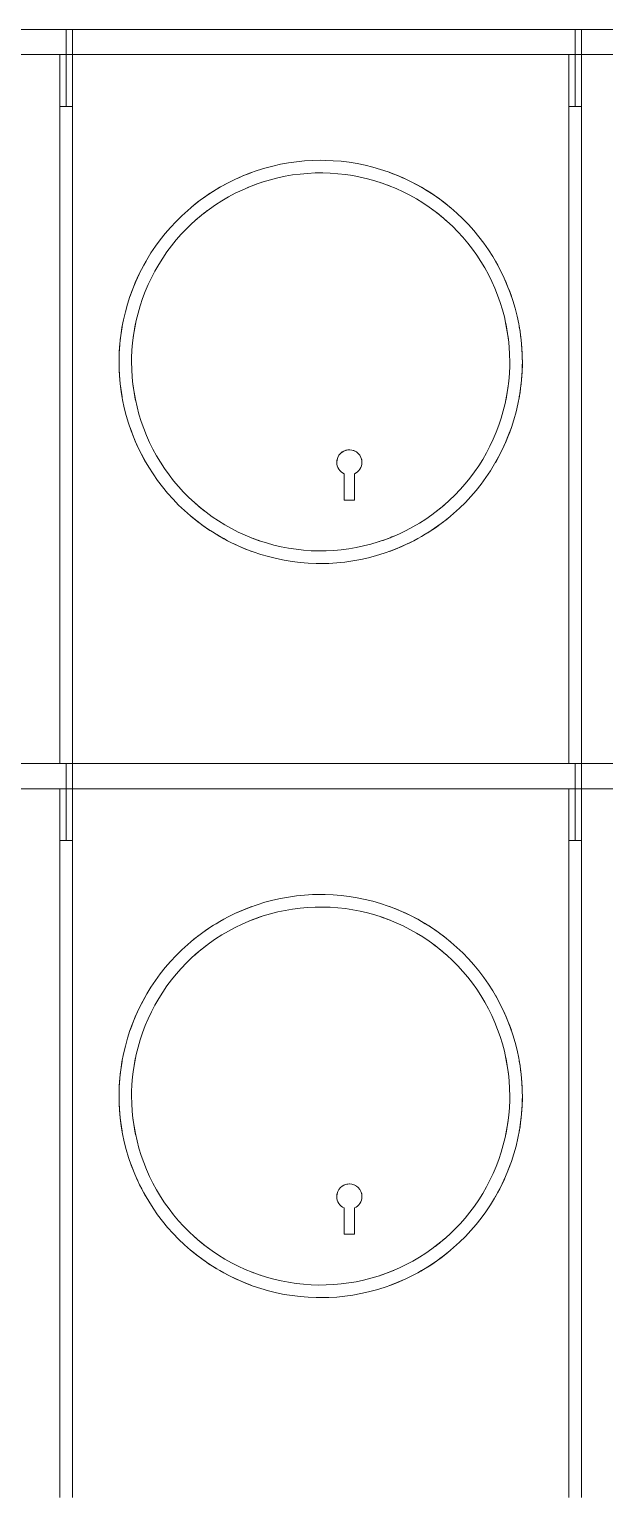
# Model space of a CAD drawing. Header units: metres. Extents: x -144 to 1000, y -717 to 29.
# Drawn here: x 220.979 to 221.269, y -654.906 to -654.166 of the extents above; entities that cross this region are included whole.
import ezdxf

# ---------------------------------------------------------------- set-up
doc = ezdxf.new("R2010")
doc.units = ezdxf.units.M
doc.layers.get('0').update_dxf_attribs({"color": 1})
doc.layers.add('E-ELEC-FIXT', color=7, linetype='Continuous', lineweight=9)

# ---------------------------------------------------------------- blocks, each defined once
blk = doc.blocks.new('ololo')
at = {"layer": 'E-ELEC-FIXT'}
for p, q in [((220.998, -654.16618), (220.74483, -654.16618)), ((220.998, -654.16618), (221.00118, -654.16618)), ((220.998, -654.17888), (220.998, -654.16618)), ((221.00118, -654.17888), (221.00118, -654.16618)), ((221.25435, -654.16618), (221.00118, -654.16618)), ((221.25435, -654.16618), (221.25753, -654.16618)), ((221.25435, -654.17888), (221.25435, -654.16618)), ((221.25753, -654.17888), (221.25753, -654.16618)), ((221.5107, -654.16618), (221.25753, -654.16618)), ((220.74483, -654.17888), (220.998, -654.17888)), ((220.99483, -654.20503), (220.99483, -654.17888)), ((221.00118, -654.17888), (220.998, -654.17888)), ((220.998, -654.17888), (220.998, -654.20503)), ((221.00118, -654.17888), (221.00118, -654.20503)), ((221.00118, -654.17888), (221.25435, -654.17888)), ((221.25118, -654.20503), (221.25118, -654.17888)), ((221.25753, -654.17888), (221.25435, -654.17888)), ((221.25435, -654.17888), (221.25435, -654.20503)), ((221.25753, -654.17888), (221.25753, -654.20503)), ((221.25753, -654.17888), (221.5107, -654.17888)), ((220.998, -654.20503), (220.99483, -654.20503)), ((220.99483, -654.53614), (220.99483, -654.20503)), ((221.00118, -654.20503), (220.998, -654.20503)), ((221.00118, -654.20503), (221.00118, -654.53614)), ((221.25435, -654.20503), (221.25118, -654.20503)), ((221.25118, -654.53614), (221.25118, -654.20503)), ((221.25753, -654.20503), (221.25435, -654.20503)), ((221.25753, -654.20503), (221.25753, -654.53614)), ((221.13802, -654.39018), (221.13802, -654.40136)), ((221.14324, -654.40136), (221.14324, -654.39018)), ((221.13802, -654.40344), (221.13802, -654.40136)), ((221.13802, -654.40136), (221.13802, -654.40344)), ((221.13802, -654.40344), (221.14324, -654.40344)), ((221.14324, -654.40344), (221.13802, -654.40344)), ((221.14324, -654.40136), (221.14324, -654.40344)), ((221.14324, -654.40344), (221.14324, -654.40136)), ((220.998, -654.53614), (220.74483, -654.53614)), ((220.998, -654.53614), (221.00118, -654.53614)), ((220.998, -654.54884), (220.998, -654.53614)), ((221.00118, -654.54884), (221.00118, -654.53614)), ((221.25435, -654.53614), (221.00118, -654.53614)), ((221.25435, -654.53614), (221.25753, -654.53614)), ((221.25435, -654.54884), (221.25435, -654.53614)), ((221.25753, -654.54884), (221.25753, -654.53614)), ((221.5107, -654.53614), (221.25753, -654.53614)), ((220.74483, -654.54884), (220.998, -654.54884)), ((220.99483, -654.57499), (220.99483, -654.54884)), ((221.00118, -654.54884), (220.998, -654.54884)), ((220.998, -654.54884), (220.998, -654.57499)), ((221.00118, -654.54884), (221.00118, -654.57499)), ((221.00118, -654.54884), (221.25435, -654.54884)), ((221.25118, -654.57499), (221.25118, -654.54884)), ((221.25753, -654.54884), (221.25435, -654.54884)), ((221.25435, -654.54884), (221.25435, -654.57499)), ((221.25753, -654.54884), (221.25753, -654.57499)), ((221.25753, -654.54884), (221.5107, -654.54884)), ((220.998, -654.57499), (220.99483, -654.57499)), ((220.99483, -654.9061), (220.99483, -654.57499)), ((221.00118, -654.57499), (220.998, -654.57499)), ((221.00118, -654.57499), (221.00118, -654.9061)), ((221.25435, -654.57499), (221.25118, -654.57499)), ((221.25118, -654.9061), (221.25118, -654.57499)), ((221.25753, -654.57499), (221.25435, -654.57499)), ((221.25753, -654.57499), (221.25753, -654.9061)), ((221.13802, -654.76014), (221.13802, -654.77132)), ((221.14324, -654.77132), (221.14324, -654.76014)), ((221.13802, -654.7734), (221.13802, -654.77132)), ((221.13802, -654.77132), (221.13802, -654.7734)), ((221.13802, -654.7734), (221.14324, -654.7734)), ((221.14324, -654.7734), (221.13802, -654.7734)), ((221.14324, -654.77132), (221.14324, -654.7734)), ((221.14324, -654.7734), (221.14324, -654.77132))]:
    blk.add_line(p, q, dxfattribs=at)
at = {"layer": 'E-ELEC-FIXT', "flags": 128}
for points in [[(221.12618, -654.23216), (221.12211, -654.23224), (221.11806, -654.23249), (221.11401, -654.23289), (221.10999, -654.23346), (221.10599, -654.23419), (221.10203, -654.23507), (221.0981, -654.23612), (221.09422, -654.23732), (221.09039, -654.23867), (221.08661, -654.24018), (221.0829, -654.24184), (221.07926, -654.24364), (221.07569, -654.24559), (221.07221, -654.24768), (221.06881, -654.24991), (221.0655, -654.25227), (221.06229, -654.25476), (221.05918, -654.25738), (221.05618, -654.26012), (221.05329, -654.26297), (221.05052, -654.26595), (221.04787, -654.26903), (221.04534, -654.27221), (221.04295, -654.27549), (221.04068, -654.27887), (221.03856, -654.28233), (221.03657, -654.28587), (221.03473, -654.28949), (221.03303, -654.29319), (221.03148, -654.29694), (221.03009, -654.30076), (221.02884, -654.30463), (221.02776, -654.30855), (221.02683, -654.3125), (221.02606, -654.31649), (221.02545, -654.32051), (221.025, -654.32455), (221.02471, -654.3286), (221.02458, -654.33266), (221.02462, -654.33673), (221.02482, -654.34079), (221.02518, -654.34483), (221.02571, -654.34886), (221.02639, -654.35287), (221.02723, -654.35684), (221.02824, -654.36078), (221.0294, -654.36468), (221.03071, -654.36852), (221.03218, -654.37231), (221.03379, -654.37604), (221.03556, -654.3797), (221.03747, -654.38329), (221.03952, -654.3868), (221.04171, -654.39022), (221.04403, -654.39355), (221.04649, -654.39679), (221.04908, -654.39993), (221.05178, -654.40296), (221.05461, -654.40588), (221.05755, -654.40868), (221.0606, -654.41136), (221.06376, -654.41392), (221.06701, -654.41636), (221.07036, -654.41866), (221.0738, -654.42082), (221.07733, -654.42284), (221.08093, -654.42473), (221.0846, -654.42646), (221.08834, -654.42805), (221.09214, -654.42949), (221.096, -654.43077), (221.0999, -654.4319), (221.10385, -654.43288), (221.10783, -654.43369), (221.11184, -654.43434), (221.11587, -654.43484), (221.11992, -654.43517), (221.12398, -654.43534), (221.12618, -654.43536)], [(221.12618, -654.43536), (221.13024, -654.43528), (221.1343, -654.43504), (221.13834, -654.43463), (221.14236, -654.43406), (221.14636, -654.43333), (221.15033, -654.43245), (221.15426, -654.4314), (221.15814, -654.4302), (221.16197, -654.42885), (221.16574, -654.42734), (221.16945, -654.42568), (221.17309, -654.42388), (221.17666, -654.42193), (221.18015, -654.41984), (221.18355, -654.41761), (221.18685, -654.41525), (221.19006, -654.41276), (221.19317, -654.41014), (221.19617, -654.4074), (221.19906, -654.40455), (221.20183, -654.40157), (221.20448, -654.39849), (221.20701, -654.39531), (221.20941, -654.39203), (221.21167, -654.38865), (221.2138, -654.38519), (221.21578, -654.38165), (221.21763, -654.37803), (221.21932, -654.37433), (221.22087, -654.37058), (221.22227, -654.36676), (221.22351, -654.36289), (221.2246, -654.35897), (221.22553, -654.35502), (221.2263, -654.35103), (221.22691, -654.34701), (221.22736, -654.34297), (221.22765, -654.33892), (221.22777, -654.33486), (221.22773, -654.33079), (221.22753, -654.32673), (221.22717, -654.32269), (221.22665, -654.31866), (221.22596, -654.31465), (221.22512, -654.31068), (221.22412, -654.30674), (221.22296, -654.30284), (221.22165, -654.299), (221.22018, -654.29521), (221.21856, -654.29148), (221.2168, -654.28782), (221.21489, -654.28423), (221.21284, -654.28072), (221.21065, -654.2773), (221.20832, -654.27397), (221.20586, -654.27073), (221.20328, -654.2676), (221.20057, -654.26456), (221.19775, -654.26165), (221.1948, -654.25884), (221.19175, -654.25616), (221.1886, -654.2536), (221.18534, -654.25116), (221.18199, -654.24886), (221.17855, -654.2467), (221.17503, -654.24468), (221.17143, -654.24279), (221.16775, -654.24106), (221.16401, -654.23947), (221.16021, -654.23803), (221.15636, -654.23675), (221.15245, -654.23562), (221.14851, -654.23464), (221.14453, -654.23383), (221.14052, -654.23318), (221.13648, -654.23268), (221.13243, -654.23235), (221.12837, -654.23218), (221.12618, -654.23216)], [(221.22143, -654.33376), (221.22135, -654.32995), (221.22112, -654.32615), (221.22074, -654.32236), (221.22021, -654.31859), (221.21953, -654.31484), (221.2187, -654.31112), (221.21772, -654.30744), (221.21659, -654.3038), (221.21532, -654.30021), (221.21391, -654.29667), (221.21235, -654.29319), (221.21066, -654.28978), (221.20884, -654.28643), (221.20688, -654.28316), (221.20479, -654.27998), (221.20258, -654.27688), (221.20024, -654.27387), (221.19779, -654.27095), (221.19522, -654.26814), (221.19254, -654.26543), (221.18975, -654.26283), (221.18687, -654.26035), (221.18388, -654.25798), (221.18081, -654.25573), (221.17764, -654.25361), (221.17439, -654.25162), (221.17107, -654.24975), (221.16768, -654.24803), (221.16421, -654.24643), (221.16069, -654.24498), (221.15711, -654.24367), (221.15349, -654.24251), (221.14982, -654.24149), (221.14611, -654.24062), (221.14237, -654.2399), (221.1386, -654.23932), (221.13481, -654.2389), (221.13101, -654.23863), (221.12721, -654.23852), (221.1234, -654.23855), (221.11959, -654.23874), (221.1158, -654.23908), (221.11202, -654.23957), (221.10826, -654.24021), (221.10454, -654.241), (221.10084, -654.24194), (221.09719, -654.24303), (221.09359, -654.24426), (221.09003, -654.24563), (221.08654, -654.24715), (221.08311, -654.2488), (221.07974, -654.25059), (221.07646, -654.25252), (221.07325, -654.25457), (221.07012, -654.25675), (221.06709, -654.25905), (221.06415, -654.26148), (221.06131, -654.26402), (221.05857, -654.26666), (221.05594, -654.26942), (221.05342, -654.27228), (221.05102, -654.27524), (221.04874, -654.27829), (221.04659, -654.28143), (221.04456, -654.28466), (221.04266, -654.28796), (221.0409, -654.29134), (221.03927, -654.29478), (221.03778, -654.29829), (221.03643, -654.30185), (221.03523, -654.30547), (221.03417, -654.30913), (221.03326, -654.31283), (221.03249, -654.31656), (221.03188, -654.32032), (221.03142, -654.3241), (221.03111, -654.3279), (221.03095, -654.3317), (221.03093, -654.33376)], [(221.03093, -654.33376), (221.031, -654.33757), (221.03123, -654.34137), (221.03161, -654.34516), (221.03214, -654.34894), (221.03283, -654.35268), (221.03366, -654.3564), (221.03464, -654.36008), (221.03576, -654.36372), (221.03703, -654.36731), (221.03845, -654.37085), (221.04, -654.37433), (221.04169, -654.37774), (221.04352, -654.38109), (221.04548, -654.38436), (221.04756, -654.38754), (221.04978, -654.39064), (221.05211, -654.39365), (221.05457, -654.39657), (221.05714, -654.39938), (221.05982, -654.40209), (221.0626, -654.40469), (221.06549, -654.40717), (221.06847, -654.40954), (221.07155, -654.41179), (221.07471, -654.41391), (221.07796, -654.4159), (221.08128, -654.41777), (221.08468, -654.41949), (221.08814, -654.42109), (221.09166, -654.42254), (221.09524, -654.42385), (221.09887, -654.42501), (221.10254, -654.42603), (221.10625, -654.4269), (221.10999, -654.42762), (221.11375, -654.4282), (221.11754, -654.42862), (221.12134, -654.42889), (221.12515, -654.429), (221.12896, -654.42897), (221.13276, -654.42878), (221.13656, -654.42844), (221.14034, -654.42795), (221.14409, -654.42731), (221.14782, -654.42652), (221.15151, -654.42558), (221.15516, -654.42449), (221.15877, -654.42326), (221.16232, -654.42189), (221.16582, -654.42037), (221.16925, -654.41872), (221.17261, -654.41693), (221.1759, -654.415), (221.17911, -654.41295), (221.18223, -654.41077), (221.18527, -654.40847), (221.18821, -654.40604), (221.19105, -654.40351), (221.19379, -654.40086), (221.19641, -654.3981), (221.19893, -654.39524), (221.20133, -654.39228), (221.20361, -654.38923), (221.20577, -654.38609), (221.2078, -654.38286), (221.20969, -654.37956), (221.21146, -654.37618), (221.21309, -654.37274), (221.21458, -654.36923), (221.21592, -654.36567), (221.21713, -654.36205), (221.21819, -654.35839), (221.2191, -654.35469), (221.21986, -654.35096), (221.22047, -654.3472), (221.22094, -654.34342), (221.22125, -654.33962), (221.22141, -654.33582), (221.22143, -654.33376)], [(221.12618, -654.60212), (221.12211, -654.6022), (221.11806, -654.60245), (221.11401, -654.60285), (221.10999, -654.60342), (221.10599, -654.60415), (221.10203, -654.60503), (221.0981, -654.60608), (221.09422, -654.60728), (221.09039, -654.60863), (221.08661, -654.61014), (221.0829, -654.6118), (221.07926, -654.6136), (221.07569, -654.61555), (221.07221, -654.61764), (221.06881, -654.61987), (221.0655, -654.62223), (221.06229, -654.62472), (221.05918, -654.62734), (221.05618, -654.63008), (221.05329, -654.63293), (221.05052, -654.63591), (221.04787, -654.63899), (221.04534, -654.64217), (221.04295, -654.64545), (221.04068, -654.64883), (221.03856, -654.65229), (221.03657, -654.65583), (221.03473, -654.65945), (221.03303, -654.66315), (221.03148, -654.6669), (221.03009, -654.67072), (221.02884, -654.67459), (221.02776, -654.67851), (221.02683, -654.68246), (221.02606, -654.68645), (221.02545, -654.69047), (221.025, -654.69451), (221.02471, -654.69856), (221.02458, -654.70262), (221.02462, -654.70669), (221.02482, -654.71075), (221.02518, -654.71479), (221.02571, -654.71882), (221.02639, -654.72283), (221.02723, -654.7268), (221.02824, -654.73074), (221.0294, -654.73464), (221.03071, -654.73848), (221.03218, -654.74227), (221.03379, -654.746), (221.03556, -654.74966), (221.03747, -654.75325), (221.03952, -654.75676), (221.04171, -654.76018), (221.04403, -654.76351), (221.04649, -654.76675), (221.04908, -654.76989), (221.05178, -654.77292), (221.05461, -654.77584), (221.05755, -654.77864), (221.0606, -654.78132), (221.06376, -654.78388), (221.06701, -654.78632), (221.07036, -654.78862), (221.0738, -654.79078), (221.07733, -654.7928), (221.08093, -654.79469), (221.0846, -654.79642), (221.08834, -654.79801), (221.09214, -654.79945), (221.096, -654.80073), (221.0999, -654.80186), (221.10385, -654.80284), (221.10783, -654.80365), (221.11184, -654.8043), (221.11587, -654.8048), (221.11992, -654.80513), (221.12398, -654.8053), (221.12618, -654.80532)], [(221.12618, -654.80532), (221.13024, -654.80524), (221.1343, -654.805), (221.13834, -654.80459), (221.14236, -654.80402), (221.14636, -654.80329), (221.15033, -654.80241), (221.15426, -654.80136), (221.15814, -654.80016), (221.16197, -654.79881), (221.16574, -654.7973), (221.16945, -654.79564), (221.17309, -654.79384), (221.17666, -654.79189), (221.18015, -654.7898), (221.18355, -654.78757), (221.18685, -654.78521), (221.19006, -654.78272), (221.19317, -654.7801), (221.19617, -654.77736), (221.19906, -654.77451), (221.20183, -654.77153), (221.20448, -654.76845), (221.20701, -654.76527), (221.20941, -654.76199), (221.21167, -654.75861), (221.2138, -654.75515), (221.21578, -654.75161), (221.21763, -654.74799), (221.21932, -654.74429), (221.22087, -654.74054), (221.22227, -654.73672), (221.22351, -654.73285), (221.2246, -654.72893), (221.22553, -654.72498), (221.2263, -654.72099), (221.22691, -654.71697), (221.22736, -654.71293), (221.22765, -654.70888), (221.22777, -654.70482), (221.22773, -654.70075), (221.22753, -654.69669), (221.22717, -654.69265), (221.22665, -654.68862), (221.22596, -654.68461), (221.22512, -654.68064), (221.22412, -654.6767), (221.22296, -654.6728), (221.22165, -654.66896), (221.22018, -654.66517), (221.21856, -654.66144), (221.2168, -654.65778), (221.21489, -654.65419), (221.21284, -654.65068), (221.21065, -654.64726), (221.20832, -654.64393), (221.20586, -654.64069), (221.20328, -654.63756), (221.20057, -654.63452), (221.19775, -654.63161), (221.1948, -654.6288), (221.19175, -654.62612), (221.1886, -654.62356), (221.18534, -654.62112), (221.18199, -654.61882), (221.17855, -654.61666), (221.17503, -654.61464), (221.17143, -654.61275), (221.16775, -654.61102), (221.16401, -654.60943), (221.16021, -654.60799), (221.15636, -654.60671), (221.15245, -654.60558), (221.14851, -654.6046), (221.14453, -654.60379), (221.14052, -654.60314), (221.13648, -654.60264), (221.13243, -654.60231), (221.12837, -654.60214), (221.12618, -654.60212)], [(221.22143, -654.70372), (221.22135, -654.69991), (221.22112, -654.69611), (221.22074, -654.69232), (221.22021, -654.68855), (221.21953, -654.6848), (221.2187, -654.68108), (221.21772, -654.6774), (221.21659, -654.67376), (221.21532, -654.67017), (221.21391, -654.66663), (221.21235, -654.66315), (221.21066, -654.65974), (221.20884, -654.65639), (221.20688, -654.65312), (221.20479, -654.64994), (221.20258, -654.64684), (221.20024, -654.64383), (221.19779, -654.64091), (221.19522, -654.6381), (221.19254, -654.63539), (221.18975, -654.63279), (221.18687, -654.63031), (221.18388, -654.62794), (221.18081, -654.62569), (221.17764, -654.62357), (221.17439, -654.62158), (221.17107, -654.61971), (221.16768, -654.61799), (221.16421, -654.61639), (221.16069, -654.61494), (221.15711, -654.61363), (221.15349, -654.61247), (221.14982, -654.61145), (221.14611, -654.61058), (221.14237, -654.60986), (221.1386, -654.60928), (221.13481, -654.60886), (221.13101, -654.60859), (221.12721, -654.60848), (221.1234, -654.60851), (221.11959, -654.6087), (221.1158, -654.60904), (221.11202, -654.60953), (221.10826, -654.61017), (221.10454, -654.61096), (221.10084, -654.6119), (221.09719, -654.61299), (221.09359, -654.61422), (221.09003, -654.61559), (221.08654, -654.61711), (221.08311, -654.61876), (221.07974, -654.62055), (221.07646, -654.62248), (221.07325, -654.62453), (221.07012, -654.62671), (221.06709, -654.62901), (221.06415, -654.63144), (221.06131, -654.63398), (221.05857, -654.63662), (221.05594, -654.63938), (221.05342, -654.64224), (221.05102, -654.6452), (221.04874, -654.64825), (221.04659, -654.65139), (221.04456, -654.65462), (221.04266, -654.65792), (221.0409, -654.6613), (221.03927, -654.66474), (221.03778, -654.66825), (221.03643, -654.67181), (221.03523, -654.67543), (221.03417, -654.67909), (221.03326, -654.68279), (221.03249, -654.68652), (221.03188, -654.69028), (221.03142, -654.69406), (221.03111, -654.69786), (221.03095, -654.70166), (221.03093, -654.70372)], [(221.03093, -654.70372), (221.031, -654.70753), (221.03123, -654.71133), (221.03161, -654.71512), (221.03214, -654.7189), (221.03283, -654.72264), (221.03366, -654.72636), (221.03464, -654.73004), (221.03576, -654.73368), (221.03703, -654.73727), (221.03845, -654.74081), (221.04, -654.74429), (221.04169, -654.7477), (221.04352, -654.75105), (221.04548, -654.75432), (221.04756, -654.7575), (221.04978, -654.7606), (221.05211, -654.76361), (221.05457, -654.76653), (221.05714, -654.76934), (221.05982, -654.77205), (221.0626, -654.77465), (221.06549, -654.77713), (221.06847, -654.7795), (221.07155, -654.78175), (221.07471, -654.78387), (221.07796, -654.78586), (221.08128, -654.78773), (221.08468, -654.78945), (221.08814, -654.79105), (221.09166, -654.7925), (221.09524, -654.79381), (221.09887, -654.79497), (221.10254, -654.79599), (221.10625, -654.79686), (221.10999, -654.79758), (221.11375, -654.79816), (221.11754, -654.79858), (221.12134, -654.79885), (221.12515, -654.79896), (221.12896, -654.79893), (221.13276, -654.79874), (221.13656, -654.7984), (221.14034, -654.79791), (221.14409, -654.79727), (221.14782, -654.79648), (221.15151, -654.79554), (221.15516, -654.79445), (221.15877, -654.79322), (221.16232, -654.79185), (221.16582, -654.79033), (221.16925, -654.78868), (221.17261, -654.78689), (221.1759, -654.78496), (221.17911, -654.78291), (221.18223, -654.78073), (221.18527, -654.77843), (221.18821, -654.776), (221.19105, -654.77347), (221.19379, -654.77082), (221.19641, -654.76806), (221.19893, -654.7652), (221.20133, -654.76224), (221.20361, -654.75919), (221.20577, -654.75605), (221.2078, -654.75282), (221.20969, -654.74952), (221.21146, -654.74614), (221.21309, -654.7427), (221.21458, -654.73919), (221.21592, -654.73563), (221.21713, -654.73201), (221.21819, -654.72835), (221.2191, -654.72465), (221.21986, -654.72092), (221.22047, -654.71716), (221.22094, -654.71338), (221.22125, -654.70958), (221.22141, -654.70578), (221.22143, -654.70372)]]:
    blk.add_lwpolyline(points, dxfattribs=at)
at = {"layer": 'E-ELEC-FIXT'}
for centre, radius, start, end in [((221.12618, -654.33376), 0.1016, 110, 130), ((221.12618, -654.33376), 0.09525, 108.10812, 112.72163), ((221.12618, -654.33376), 0.09525, 68.43065, 71.431), ((221.12618, -654.33376), 0.1016, 50, 70), ((221.12618, -654.33376), 0.09525, 127.00336, 131.75714), ((221.12618, -654.33376), 0.09525, 47.97699, 53.35458), ((221.12618, -654.33376), 0.1016, 150, 160.9701), ((221.12618, -654.33376), 0.1016, 19.0299, 30), ((221.12618, -654.33376), 0.1016, 170, 190), ((221.12618, -654.33376), 0.09525, 167.97699, 173.35458), ((221.12618, -654.33376), 0.09525, 6.64542, 12.02301), ((221.12618, -654.33376), 0.1016, 350, 10), ((221.12618, -654.33376), 0.09525, 186.64542, 192.02301), ((221.12618, -654.33376), 0.09525, 347.97699, 353.35458), ((221.12618, -654.33376), 0.1016, 199.0299, 210), ((221.12618, -654.33376), 0.1016, 330, 340.9701), ((221.14063, -654.38439), 0.00635, 0, 180), ((221.14063, -654.38439), 0.00635, 165, 180), ((221.14063, -654.38439), 0.00635, 180, 245.69722), ((221.14063, -654.38439), 0.00635, 180, 245.69722), ((221.14063, -654.38439), 0.00635, 60, 135), ((221.14063, -654.38439), 0.00635, 294.30278, 0), ((221.14063, -654.38439), 0.00635, 294.30278, 0), ((221.14063, -654.38439), 0.00635, 0, 15), ((221.12618, -654.33376), 0.09525, 227.97699, 233.35458), ((221.12618, -654.33376), 0.09525, 307.00336, 311.75714), ((221.12618, -654.33376), 0.1016, 230, 250), ((221.12618, -654.33376), 0.1016, 290, 310), ((221.12618, -654.33376), 0.09525, 288.10812, 292.72163), ((221.12618, -654.33376), 0.09525, 248.43065, 251.431), ((221.12618, -654.70372), 0.1016, 110, 130), ((221.12618, -654.70372), 0.09525, 108.10812, 112.72163), ((221.12618, -654.70372), 0.09525, 68.43065, 71.431), ((221.12618, -654.70372), 0.1016, 50, 70), ((221.12618, -654.70372), 0.09525, 127.00336, 131.75714), ((221.12618, -654.70372), 0.09525, 47.97699, 53.35458), ((221.12618, -654.70372), 0.1016, 150, 160.9701), ((221.12618, -654.70372), 0.1016, 19.0299, 30), ((221.12618, -654.70372), 0.1016, 170, 190), ((221.12618, -654.70372), 0.09525, 167.97699, 173.35458), ((221.12618, -654.70372), 0.09525, 6.64542, 12.02301), ((221.12618, -654.70372), 0.1016, 350, 10), ((221.12618, -654.70372), 0.09525, 186.64542, 192.02301), ((221.12618, -654.70372), 0.09525, 347.97699, 353.35458), ((221.12618, -654.70372), 0.1016, 199.68244, 210), ((221.12618, -654.70372), 0.1016, 330, 340.31756), ((221.14063, -654.75435), 0.00635, 0, 180), ((221.14063, -654.75435), 0.00635, 165, 180), ((221.14063, -654.75435), 0.00635, 180, 245.69722), ((221.14063, -654.75435), 0.00635, 180, 245.69722), ((221.14063, -654.75435), 0.00635, 60, 135), ((221.14063, -654.75435), 0.00635, 294.30278, 0), ((221.14063, -654.75435), 0.00635, 294.30278, 0), ((221.14063, -654.75435), 0.00635, 0, 15), ((221.12618, -654.70372), 0.09525, 227.97699, 233.35458), ((221.12618, -654.70372), 0.09525, 307.00336, 311.75714), ((221.12618, -654.70372), 0.1016, 230, 250), ((221.12618, -654.70372), 0.1016, 290, 310), ((221.12618, -654.70372), 0.09525, 288.10812, 292.72163), ((221.12618, -654.70372), 0.09525, 248.43065, 251.431)]:
    blk.add_arc(centre, radius, start, end, dxfattribs=at)

msp = doc.modelspace()

# ---------------------------------------------------------------- block references
at = {"color": 3}
msp.add_blockref('ololo', (0, 0), dxfattribs=at)

doc.saveas('drawing.dxf')
